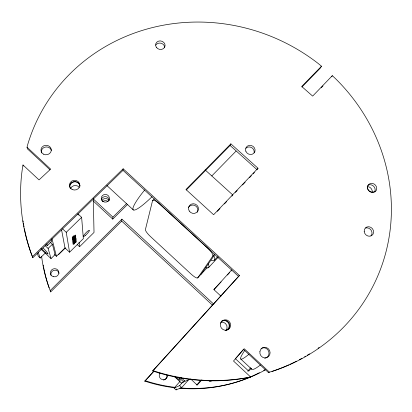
<?xml version="1.0" encoding="UTF-8"?>
<svg xmlns="http://www.w3.org/2000/svg" width="412" height="412" viewBox="0 0 412 412"><rect width="100%" height="100%" fill="white"/><g stroke="black" fill="none" stroke-linecap="round" stroke-linejoin="round"><path stroke-width="0.62" d="M93.097 200.876L112.764 219.102L112.909 217.119L126.582 203.58M301.924 87.004L320.258 68.196L321.504 66.219L318.275 63.556A187.336 177.242 26.2 0 0 27.939 143.793L27.032 147.213L50.635 169.116L39.032 179.91L23.01 164.991L22.639 166.927A187.336 177.242 26.2 0 0 30.483 251.593L32.826 257.727L123.003 170.331L123.152 168.807L239.439 275.494L153.017 370.64L158.455 372.381A187.336 177.242 26.2 0 0 248.549 377.407L250.599 376.954L233.501 361.03L244.203 348.737L269.448 372.165L268.361 372.479L243.281 349.201M41.597 256.223A149.582 144.406 27 0 0 48.668 286.525L50.686 291.892L121.684 221.1L121.911 219.158L213.854 304.252M154.315 198.878L152.548 200.654L145.41 229.572A7.632 1.689 44.3 0 0 150.457 236.529L191.142 274.124A7.684 1.71 43.3 0 0 197.703 277.879L207.2 267.671M230.097 145.472L230.875 143.85L258.01 168.23L257.067 169.718L230.097 145.472L186.317 189.978M331.67 76.647L332.324 75.684L335.342 78.486A187.336 177.242 26.2 0 1 273.068 371.099L268.361 372.479M197.703 277.879L212.85 256.027L214.575 254.178M201.108 274.217L214.915 254.462M220.992 296.171L213.89 289.621L231.698 269.891M247.715 371.197L250.635 367.792M251.305 368.251L248.791 371.181L235.391 358.708L243.394 349.515M196.648 385.014L200.814 380.271M201.854 379.854L197.23 385.117L191.158 379.411M188.948 379.416L181.733 387.563L176.032 389.891L174.096 388.063L179.653 385.601L182.629 382.248M176.032 389.891L176.882 388.933M174.08 376.233L181.352 383.083L183.711 381.991L184.885 380.662M174.096 388.063L180.059 381.358M250.599 376.954L247.591 377.691A186.214 176.29 26.2 0 1 158.064 372.7L152.661 370.97L239.439 275.494M174.781 387.769A148.155 143.144 27 0 1 149.087 382.48L144.849 381.131L153.975 371.073M144.849 381.131L153.995 371.166M231.158 270.942L231.863 270.169M227.409 275.031L229.767 272.456M220.399 282.658L221.09 281.911M220.06 283.029L213.9 289.626M214.544 260.06L217.603 256.774M208.714 267.424L218.334 257.078M258.01 168.23L213.622 214.74L185.946 189.505L230.875 143.85M217.34 211.361L219.987 208.585M224.401 203.961L226.61 201.643M231.905 196.091L232.79 195.17M235.437 192.394L237.204 190.54M242.503 184.988L245.15 182.212M249.564 177.587L251.33 175.733M253.097 173.885L254.42 172.494M321.231 87.782L323.008 85.933M332.324 75.684L312.651 96.109L301.728 86.494L321.504 66.219M211.794 175.945L236.081 151.08M121.911 219.158L50.207 290.584L50.686 291.892M112.764 219.102L127.313 204.682M61.589 229.989L64.988 247.916L69.571 252.221L83.337 238.651L81.638 217.33L77.878 213.828M77.265 244.568L79.567 246.721L94.018 232.445L93.313 198.496M40.793 248.941L51.031 258.582L55.064 254.631L52.401 244.249L50.547 242.508M54.549 254.58L56.408 256.331L64.988 247.916M58.514 254.698L65.4 247.942M51.031 258.582L48.111 248.421L52.401 244.249M69.571 252.221L66.239 232.311L81.638 217.33M37.26 253.313L38.321 256.264L40.18 258.015L45.665 252.674M45.938 244.337L47.308 245.629L51.67 241.401L51.206 239.599M32.409 256.681L123.152 168.807M152.661 370.97L153.073 370.573M144.895 381.074L145.374 380.662M190.287 378.937L185.07 381.358L180.919 377.454M213.014 380.425L209.826 381.574L208.446 380.276M145.328 380.714L149.608 382.079A149.582 144.406 27 0 0 175.224 387.383M205.166 169.94L232.734 194.922M123.003 170.331L238.569 276.395M106.904 185.56L133.339 209.94M121.684 221.1L212.726 305.39M93.277 198.929L112.909 217.119M49.986 169.79L27.46 148.887L27.032 147.213M240.716 358.976L251.717 369.204M77.945 214.194L78.888 215.069M62.516 228.825L66.239 232.311M45.325 245.799L48.111 248.421M178.566 377.15L183.711 381.991M179.653 385.601L181.733 387.563M32.826 257.727L30.91 252.669A186.214 176.29 26.2 0 1 24.401 228.701M38.12 252.175L40.18 258.015M23.01 164.991L23.319 166.041M46.803 243.868L47.308 245.629M51.969 238.646L56.408 256.331M79.104 242.292L79.567 246.721M101.27 199.985A4.032 3.832 2.8 0 1 105.477 196.627A4.032 3.832 2.8 0 1 109.309 200.402M264.772 369.796A148.155 143.144 27 0 1 263.706 370.393M259.38 372.711A148.155 143.144 27 0 1 179.859 388.279M49.157 287.87A148.155 143.144 27 0 1 44.043 269.371M43.919 268.768A148.155 143.144 27 0 1 43.682 267.563M43.451 266.353A148.155 143.144 27 0 1 43.234 265.143M50.99 275.371A4.202 4.022 -19.6 0 1 54.09 270.313A4.202 4.022 -19.6 0 1 59.132 273.331M166.736 374.606A4.269 4.161 -81.3 0 1 164.738 379.632M164.244 379.869A4.269 4.161 -81.3 0 1 163.456 380.096M159.217 373.679A4.269 4.161 -81.3 0 1 159.367 373.442M102.583 201.762A3.996 3.801 2.5 0 1 108.227 201.705M265.354 369.883A149.582 144.406 27 0 1 180.054 387.883M167.617 375.229A4.311 4.202 -81.6 0 1 162.21 379.565A4.311 4.202 -81.6 0 1 159.99 372.953M101.996 200.443A4.038 3.837 2.7 0 1 108.979 200.371M152.548 200.654A8.786 2.235 44.6 0 1 159.65 204.079L207.581 248.07A8.848 2.271 43.3 0 1 212.85 256.027M214.091 256.315A18.967 4.826 43.4 0 1 211.284 260.312M208.215 263.943A18.066 4.378 43.4 0 1 205.681 267.573M177.85 377.15A7.261 0.803 43.1 0 1 179.967 380.343A7.261 0.803 43.1 0 1 174.595 376.177M43.157 248.091A7.143 0.788 44.6 0 1 47.952 253.998A7.143 0.788 44.6 0 1 41.375 248.524M151.997 196.751A33.727 5.289 -47.5 0 1 133.21 209.847A33.727 5.289 -47.5 0 1 144.72 189.942M260.482 364.939A67.254 7.03 -47.8 0 1 251.511 368.745M248.961 354.243A67.141 5.67 -47.7 0 1 244.79 350.36M319.109 347.476A186.214 176.29 26.2 0 1 318.074 348.212M309.541 353.857A186.214 176.29 26.2 0 1 307.352 355.19M305.694 356.174A186.214 176.29 26.2 0 1 304.638 356.787M301.97 358.291A186.214 176.29 26.2 0 1 299.272 359.748M296.547 361.164A186.214 176.29 26.2 0 1 295.45 361.715M294.899 361.993A186.214 176.29 26.2 0 1 289.883 364.373M288.761 364.883A186.214 176.29 26.2 0 1 271.961 371.418M24.051 226.883A186.214 176.29 26.2 0 1 23.829 225.673M23.613 224.463A186.214 176.29 26.2 0 1 23.407 223.247M23.211 222.037A186.214 176.29 26.2 0 1 23.026 220.822M188.48 207.509A5.006 4.779 24.1 0 1 195.17 205.67A5.006 4.779 24.1 0 1 197.317 212.216M245.851 148.289A4.841 4.465 28.8 0 1 251.516 147.568A4.841 4.465 28.8 0 1 254.096 152.682M41.468 152.919A5.14 4.743 -2 0 1 45.135 147.115A5.14 4.743 -2 0 1 51.412 150.452M69.618 186.651A5.155 4.841 -1.4 0 1 74.072 181.821A5.155 4.841 -1.4 0 1 79.737 185.318M221.172 321.741A5.248 5.093 62.5 0 1 228.567 322.308A5.248 5.093 62.5 0 1 227.882 329.785M261.048 348.567A5.32 5.068 67.4 0 1 268.66 351.251A5.32 5.068 67.4 0 1 264.746 358.28M155.829 45.119A4.753 4.238 15 0 1 161.051 43.245A4.753 4.238 15 0 1 164.712 47.431M367.782 185.343A4.836 4.341 42.7 0 1 373.396 186.028A4.836 4.341 42.7 0 1 374.771 191.539M365.583 228.042A4.939 4.481 47.1 0 1 371.078 230.159A4.939 4.481 47.1 0 1 370.985 235.875M70.081 188.063A5.14 4.831 -1.3 0 1 73.274 181.913M73.594 181.821A5.14 4.831 -1.3 0 1 75.921 181.733M76.57 181.893A5.14 4.831 -1.3 0 1 77.193 182.125M77.492 182.274A5.14 4.831 -1.3 0 1 78.048 182.619M78.311 182.82A5.14 4.831 -1.3 0 1 79.377 184.025M79.542 184.298A5.14 4.831 -1.3 0 1 79.681 184.586M79.902 185.184A5.14 4.831 -1.3 0 1 80.072 186.111M70.632 188.459A5.057 4.759 -1.7 0 1 79.305 187.316M226.415 330.331A5.238 5.083 62.5 0 1 225.472 330.666M221.939 320.86A5.238 5.083 62.5 0 1 222.248 320.732M222.562 320.624A5.238 5.083 62.5 0 1 226.708 330.182M220.518 322.277A5.15 5.006 63.3 0 1 225.869 330.661M375.111 191.111A4.831 4.336 42.6 0 1 370.208 191.559A4.831 4.336 42.6 0 1 367.293 187.244M367.303 186.651A4.831 4.336 42.6 0 1 367.391 186.075M367.226 186.564A4.759 4.28 42.8 0 1 372.232 192.188M72.476 239.31L72.569 240.242L75.757 237.116L75.705 236.699L74.536 237.848L75.633 236.086L75.571 235.571L72.476 239.31M73.64 243.543C74.392 244.172 74.917 240.124 76.308 241.195A8.786 1.591 -45.9 0 1 76.138 242.004C74.804 244.187 76.302 240.356 75.097 242.246C74.994 243.09 73.897 244.852 73.068 244.275A9.363 1.7 -46.1 0 1 73.135 243.744L73.918 242.843L73.64 243.543M72.265 237.652L72.337 238.6L75.556 235.448L75.504 235.025L74.448 236.055C73.995 234.933 72.476 236.957 72.265 237.652M73.104 238.862C73.614 239.702 74.356 237.039 73.104 238.862M72.903 237.204C73.398 238.043 74.315 235.185 72.903 237.204M75.772 237.281L72.666 240.948L72.728 241.391L75.963 238.836L75.911 238.424L75.257 238.955L75.19 238.445L75.772 237.281M74.629 239.099L73.604 240.289L74.629 239.099M75.983 238.996L72.826 242.091L72.883 242.493L74.036 241.36L74.109 241.906L72.96 243.034L73.017 243.43L76.143 240.356L76.096 239.954L74.706 241.319L74.639 240.773L76.029 239.403L75.983 238.996M102.923 201.391A4.074 3.868 3 0 0 109.391 198.754A4.074 3.868 3 0 0 103.721 194.742A4.074 3.868 3 0 0 102.923 201.391M53.509 276.72A4.244 4.063 -19.3 0 0 58.684 271.59A4.244 4.063 -19.3 0 0 51.618 269.942A4.244 4.063 -19.3 0 0 53.509 276.72M189.273 211.068A5.037 4.805 24.1 0 0 197.92 210.944A5.037 4.805 24.1 0 0 193.218 203.739A5.037 4.805 24.1 0 0 189.273 211.068M245.799 151.122A4.867 4.486 28.8 0 0 253.931 153.156A4.867 4.486 28.8 0 0 251.227 145.498A4.867 4.486 28.8 0 0 245.799 151.122M43.528 154.176A5.176 4.769 -1.9 0 0 51.299 150.03A5.176 4.769 -1.9 0 0 43.554 145.915A5.176 4.769 -1.9 0 0 43.528 154.176M72.064 189.412A5.186 4.867 -1.2 0 0 79.81 185.122A5.186 4.867 -1.2 0 0 72.002 180.976A5.186 4.867 -1.2 0 0 72.064 189.412M220.435 323.847A5.284 5.124 62.2 0 0 227.13 330.033A5.284 5.124 62.2 0 0 228.907 321.175A5.284 5.124 62.2 0 0 220.435 323.847M259.915 351.441A5.351 5.099 67.2 0 0 266.672 357.678A5.351 5.099 67.2 0 0 268.315 348.691A5.351 5.099 67.2 0 0 259.915 351.441M156.328 47.272A4.784 4.259 15.1 0 0 164.548 47.421A4.784 4.259 15.1 0 0 160.17 40.901A4.784 4.259 15.1 0 0 156.328 47.272M367.504 187.985A4.862 4.367 42.7 0 0 374.889 191.899A4.862 4.367 42.7 0 0 373.947 183.932A4.862 4.367 42.7 0 0 367.504 187.985M364.203 231.565A4.97 4.506 47.1 0 0 371.722 235.551A4.97 4.506 47.1 0 0 370.769 227.311A4.97 4.506 47.1 0 0 364.203 231.565M85.341 235.463A4.249 0.762 -46.3 0 0 89.399 230.334A4.249 0.762 -46.3 0 0 84.584 234.346A4.249 0.762 -46.3 0 0 85.341 235.463"/></g></svg>
